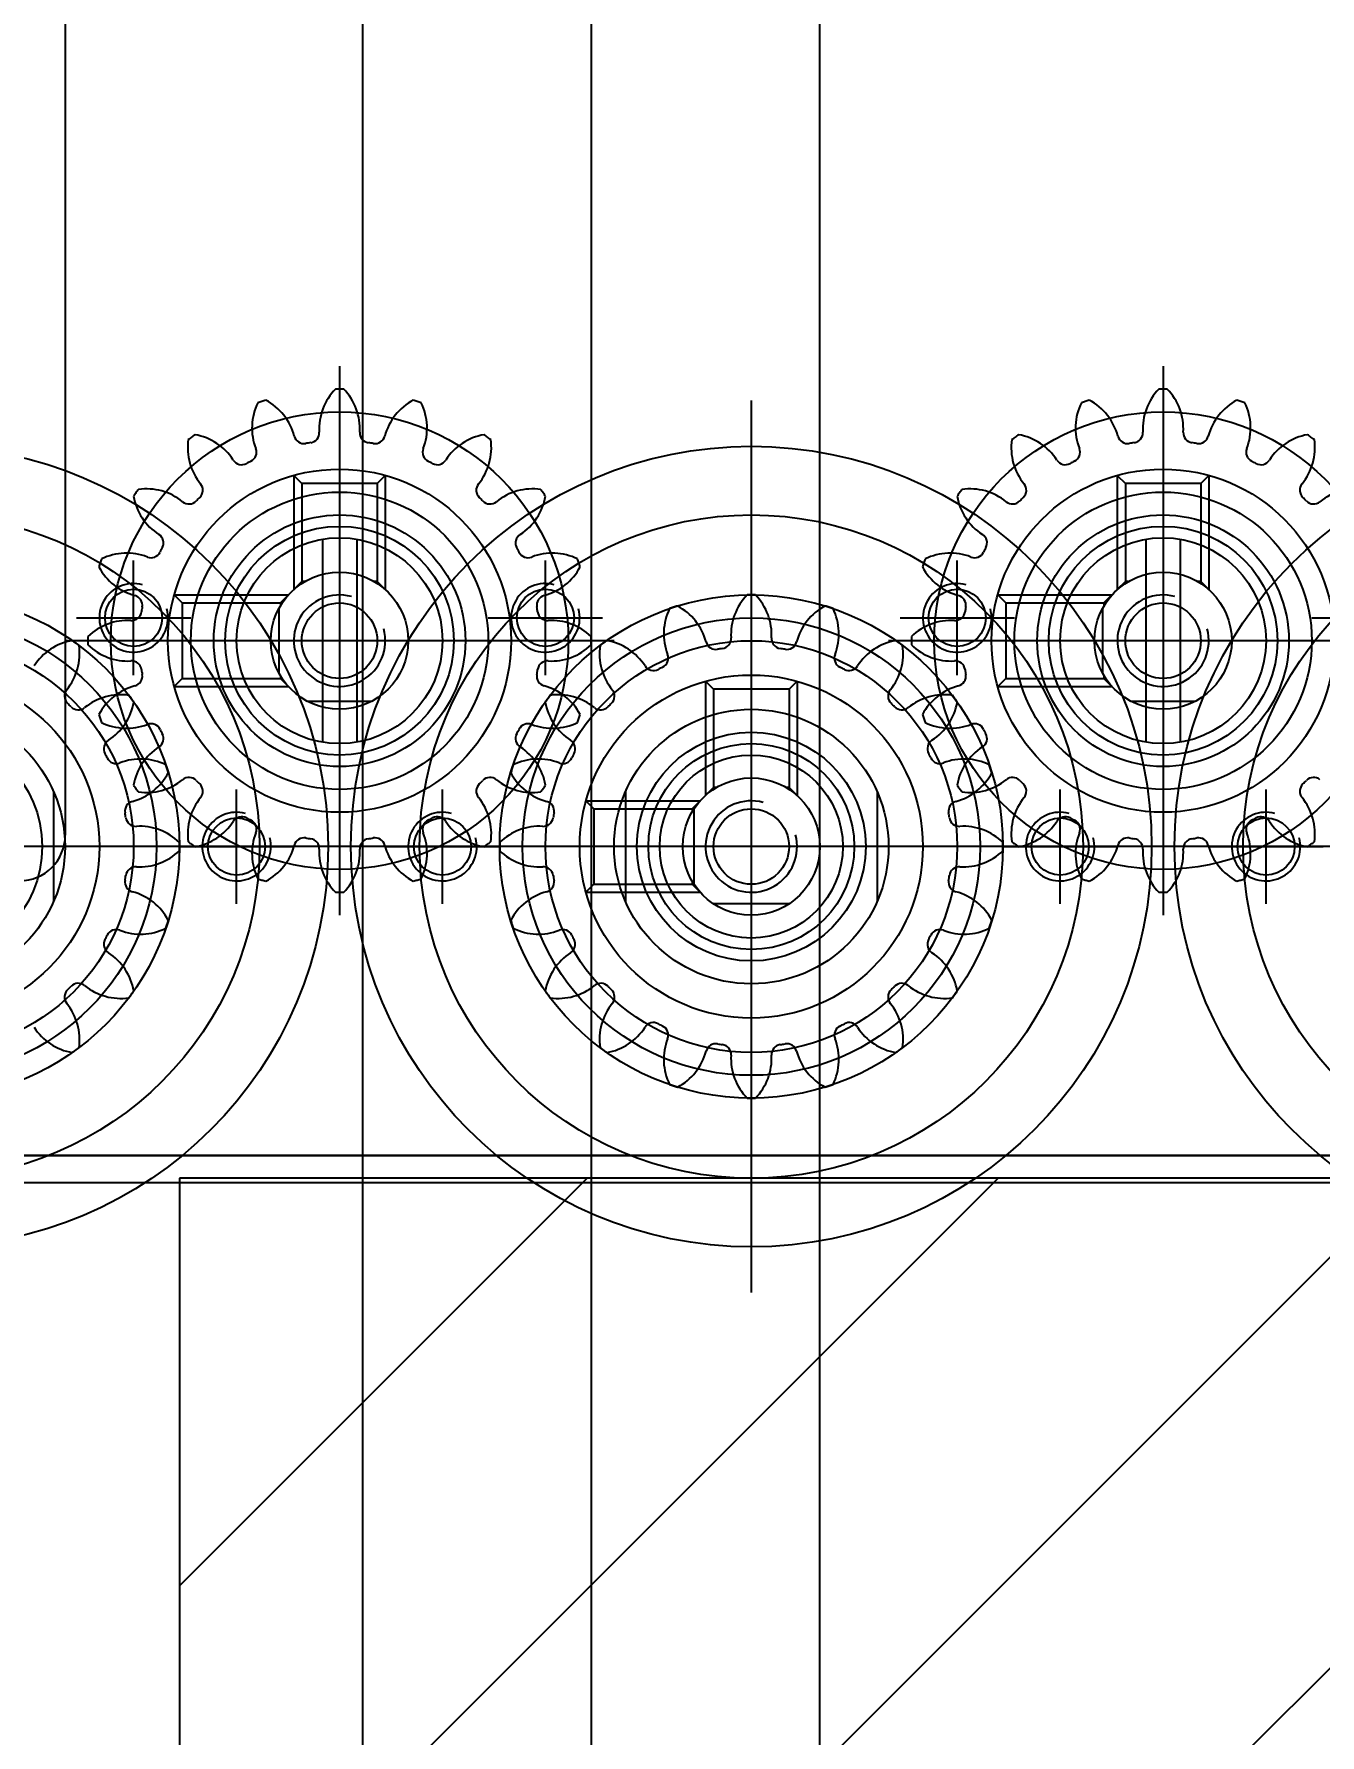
# Model space of a CAD drawing. Header units: inches. Extents: x 0 to 77285, y -118 to 40065.
# Drawn here: x 15832.3 to 15888.5, y 25971.2 to 26045.6 of the extents above; entities that cross this region are included whole.
import ezdxf

# ---------------------------------------------------------------- set-up
doc = ezdxf.new("R2010")
doc.units = ezdxf.units.IN
doc.header["$LTSCALE"] = 5
doc.header["$MEASUREMENT"] = 0
doc.layers.add('A', color=8, linetype='Continuous')
doc.styles.add('SCI', font='')
doc.styles.get('SCI').set_extended_font_data('Gulim')
doc.dimstyles.new('SCH', dxfattribs={"dimtxt": 2.5, "dimasz": 2, "dimexe": 1.25, "dimexo": 0.625, "dimtad": 1, "dimdec": 8, "dimtxsty": 'SCI', "dimcen": 2.5, "dimclrd": 4, "dimclre": 4, "dimclrt": 7, "dimadec": 8, "dimazin": 2, "dimtfac": 1, "dimtdec": 8, "dimtmove": 0, "dimatfit": 3, "dimfxl": 1, "dimarcsym": 0})

# ---------------------------------------------------------------- blocks, each defined once
blk = doc.blocks.new('A$Cc399747e')
h = blk.add_hatch()
h.set_pattern_fill('ANSI31', color=256, scale=4)
h.set_pattern_definition([(45, (8624.277, 63861.461), (-8.980256, 8.980256), [])])
h.paths.add_polyline_path([(1444.797, 581), (1044.797, 581), (1044.797, 281), (1444.797, 281)])
for p, q in [((1426.797, 137), (1426.797, 875)), ((1416.797, 871.5), (1416.797, 140.5)), ((1436.797, 140.5), (1436.797, 871.5)), ((1444.797, 281), (1444.797, 581)), ((1444.797, 281), (1444.797, 581)), ((1419.797, 247), (1419.797, 286)), ((1044.797, 281), (1444.797, 281)), ((1044.797, 281), (1444.797, 281)), ((1617.797, 280), (1042.797, 280)), ((1419.797, 253.5), (1419.797, 279.5)), ((1419.797, 254.5), (1419.797, 278.5)), ((1401.797, 245.5), (1401.797, 269.5)), ((1437.797, 245.5), (1437.797, 269.5)), ((1397.297, 269), (1397.297, 264)), ((1406.297, 269), (1406.297, 264)), ((1414.297, 264.102), (1414.297, 268.898)), ((1418.14, 269.001), (1421.454, 269.001)), ((1427.026, 268.5), (1422.033, 268.5)), ((1422.383, 268.15), (1422.033, 268.5)), ((1425.297, 264.102), (1425.297, 268.898)), ((1427.026, 268.5), (1426.676, 268.15)), ((1433.297, 269), (1433.297, 264)), ((1442.297, 269), (1442.297, 264)), ((1450.297, 264.102), (1450.297, 268.898)), ((1422.298, 268.157), (1422.298, 264.843)), ((1422.383, 268.021), (1422.383, 268.15)), ((1426.676, 268.15), (1422.383, 268.15)), ((1426.676, 264.85), (1426.676, 268.15)), ((1364.297, 266.5), (1403.297, 266.5)), ((1370.797, 266.5), (1396.797, 266.5)), ((1371.797, 266.5), (1395.797, 266.5)), ((1399.797, 266.5), (1394.797, 266.5)), ((1400.297, 266.5), (1439.297, 266.5)), ((1408.797, 266.5), (1403.797, 266.5)), ((1406.797, 266.5), (1432.797, 266.5)), ((1407.797, 266.5), (1431.797, 266.5)), ((1435.797, 266.5), (1430.797, 266.5)), ((1436.297, 266.5), (1475.297, 266.5)), ((1444.797, 266.5), (1439.797, 266.5)), ((1442.797, 266.5), (1468.797, 266.5)), ((1443.797, 266.5), (1467.797, 266.5)), ((1401.797, 250), (1401.797, 265)), ((1422.383, 264.85), (1422.033, 264.5)), ((1422.383, 264.85), (1422.383, 264.979)), ((1426.676, 264.85), (1422.383, 264.85)), ((1427.026, 264.5), (1426.676, 264.85)), ((1437.797, 250), (1437.797, 265)), ((1417.797, 259.272), (1417.797, 264.264)), ((1418.147, 263.914), (1417.797, 264.264)), ((1421.447, 263.914), (1421.797, 264.264)), ((1421.797, 259.272), (1421.797, 264.264)), ((1427.026, 264.5), (1422.033, 264.5)), ((1418.147, 263.914), (1418.277, 263.914)), ((1418.147, 259.622), (1418.147, 263.914)), ((1421.318, 263.914), (1421.447, 263.914)), ((1421.447, 259.622), (1421.447, 263.914)), ((1401.797, 252), (1401.797, 263)), ((1437.797, 252), (1437.797, 263)), ((1401.047, 253.063), (1401.047, 261.937)), ((1402.547, 253.063), (1402.547, 261.937)), ((1437.047, 253.063), (1437.047, 261.937)), ((1438.547, 253.063), (1438.547, 261.937)), ((1403.22, 260.141), (1400.374, 260.141)), ((1417.797, 259.272), (1418.147, 259.622)), ((1418.147, 259.622), (1421.447, 259.622)), ((1421.797, 259.272), (1421.447, 259.622)), ((1439.22, 260.141), (1436.374, 260.141)), ((1409.026, 259.5), (1404.033, 259.5)), ((1404.383, 259.15), (1404.033, 259.5)), ((1404.383, 259.021), (1404.383, 259.15)), ((1408.676, 259.15), (1404.383, 259.15)), ((1404.438, 258.923), (1404.438, 256.077)), ((1409.026, 259.5), (1408.676, 259.15)), ((1408.676, 255.85), (1408.676, 259.15)), ((1410.797, 259), (1410.797, 254)), ((1428.797, 259), (1428.797, 254)), ((1445.026, 259.5), (1440.033, 259.5)), ((1440.383, 259.15), (1440.033, 259.5)), ((1440.383, 259.021), (1440.383, 259.15)), ((1444.676, 259.15), (1440.383, 259.15)), ((1440.438, 258.923), (1440.438, 256.077)), ((1445.026, 259.5), (1444.676, 259.15)), ((1444.676, 255.85), (1444.676, 259.15)), ((1446.797, 259), (1446.797, 254)), ((1389.797, 257.5), (1413.797, 257.5)), ((1394.297, 257.5), (1409.297, 257.5)), ((1396.297, 257.5), (1407.297, 257.5)), ((1425.797, 257.5), (1449.797, 257.5)), ((1430.297, 257.5), (1445.297, 257.5)), ((1432.297, 257.5), (1443.297, 257.5)), ((1395.297, 256.5), (1390.297, 256.5)), ((1404.383, 255.85), (1404.033, 255.5)), ((1404.383, 255.85), (1404.383, 255.979)), ((1408.676, 255.85), (1404.383, 255.85)), ((1413.297, 256.5), (1408.297, 256.5)), ((1409.026, 255.5), (1408.676, 255.85)), ((1431.297, 256.5), (1426.297, 256.5)), ((1440.383, 255.85), (1440.033, 255.5)), ((1440.383, 255.85), (1440.383, 255.979)), ((1444.676, 255.85), (1440.383, 255.85)), ((1449.297, 256.5), (1444.297, 256.5)), ((1445.026, 255.5), (1444.676, 255.85)), ((1399.797, 250.272), (1399.797, 255.264)), ((1400.147, 254.914), (1399.797, 255.264)), ((1403.447, 254.914), (1403.797, 255.264)), ((1403.797, 250.272), (1403.797, 255.264)), ((1409.026, 255.5), (1404.033, 255.5)), ((1435.797, 250.272), (1435.797, 255.264)), ((1436.147, 254.914), (1435.797, 255.264)), ((1439.447, 254.914), (1439.797, 255.264)), ((1439.797, 250.272), (1439.797, 255.264)), ((1445.026, 255.5), (1440.033, 255.5)), ((1400.147, 254.914), (1400.277, 254.914)), ((1400.147, 250.622), (1400.147, 254.914)), ((1403.318, 254.914), (1403.447, 254.914)), ((1403.447, 250.622), (1403.447, 254.914)), ((1436.147, 254.914), (1436.277, 254.914)), ((1436.147, 250.622), (1436.147, 254.914)), ((1439.318, 254.914), (1439.447, 254.914)), ((1439.447, 250.622), (1439.447, 254.914)), ((1399.797, 250.272), (1400.147, 250.622)), ((1400.147, 250.622), (1403.447, 250.622)), ((1403.797, 250.272), (1403.447, 250.622)), ((1435.797, 250.272), (1436.147, 250.622)), ((1436.147, 250.622), (1439.447, 250.622)), ((1439.797, 250.272), (1439.447, 250.622))]:
    blk.add_line(p, q)
at = {"ltscale": 3}
for p, q in [((1042.797, 281.2), (1617.797, 281.2)), ((1042.797, 280), (1617.797, 280)), ((1449.787, 210), (1449.787, 266))]:
    blk.add_line(p, q, dxfattribs=at)
for centre, radius in [((1383.797, 266.5), 17.5), ((1419.797, 266.5), 17.5), ((1455.797, 266.5), 17.5), ((1383.797, 266.5), 14.5), ((1419.797, 266.5), 14.5), ((1455.797, 266.5), 14.5), ((1419.797, 266.5), 11), ((1455.797, 266.5), 11), ((1419.797, 266.5), 10), ((1455.797, 266.5), 10), ((1419.797, 266.5), 9), ((1455.797, 266.5), 9), ((1419.797, 266.5), 7.5), ((1455.797, 266.5), 7.5), ((1419.797, 266.5), 6), ((1455.797, 266.5), 6), ((1419.797, 266.5), 5), ((1455.797, 266.5), 5), ((1419.797, 266.5), 4.5), ((1419.797, 266.5), 4), ((1419.797, 266.5), 3), ((1419.797, 266.5), 3), ((1397.297, 266.5), 1.25), ((1406.297, 266.5), 1.25), ((1419.797, 266.5), 1.65), ((1433.297, 266.5), 1.25), ((1442.297, 266.5), 1.25), ((1401.797, 257.5), 10), ((1437.797, 257.5), 10), ((1401.797, 257.5), 7.5), ((1437.797, 257.5), 7.5), ((1401.797, 257.5), 6.5), ((1437.797, 257.5), 6.5), ((1401.797, 257.5), 5.5), ((1401.797, 257.5), 5), ((1437.797, 257.5), 5.5), ((1437.797, 257.5), 5), ((1401.797, 257.5), 4.5), ((1401.797, 257.5), 4.5), ((1437.797, 257.5), 4.5), ((1437.797, 257.5), 4.5), ((1401.797, 257.5), 3), ((1401.797, 257.5), 3), ((1437.797, 257.5), 3), ((1437.797, 257.5), 3), ((1401.797, 257.5), 1.65), ((1437.797, 257.5), 1.65), ((1410.797, 256.5), 1.25), ((1428.797, 256.5), 1.25), ((1446.797, 256.5), 1.25)]:
    blk.add_circle(centre, radius)
for centre, radius, start, end in [((1421.409, 275.758), 2.5, 135.86546, 183.15785), ((1419.797, 266.5), 11, 90, 90.94936), ((1419.797, 266.5), 11, 89.05064, 90), ((1418.185, 275.758), 2.5, 356.84215, 44.13454), ((1418.47, 275.803), 2.5, 153.86546, 201.15785), ((1419.797, 266.5), 11, 108, 108.94936), ((1419.797, 266.5), 11, 107.05064, 108), ((1415.403, 274.806), 2.5, 14.84215, 62.13454), ((1424.191, 274.806), 2.5, 117.86546, 165.15785), ((1419.797, 266.5), 11, 72, 72.94936), ((1419.797, 266.5), 11, 71.05064, 72), ((1421.125, 275.803), 2.5, 338.84215, 26.13454), ((1415.66, 274.937), 2.5, 171.86546, 219.15785), ((1419.797, 266.5), 11, 126, 126.94936), ((1419.797, 266.5), 11, 125.05064, 126), ((1413.052, 273.042), 2.5, 32.84215, 80.13454), ((1418.247, 275.56), 0.442, 194.84215, 279.71096), ((1419.797, 266.5), 8.75, 99, 99.71096), ((1419.797, 266.5), 8.75, 98.28904, 99), ((1418.472, 275.596), 0.442, 278.28904, 3.15785), ((1421.122, 275.596), 0.442, 176.84215, 261.71096), ((1419.797, 266.5), 8.75, 81, 81.71096), ((1419.797, 266.5), 8.75, 80.28904, 81), ((1421.348, 275.56), 0.442, 260.28904, 345.15785), ((1426.543, 273.042), 2.5, 99.86546, 147.15785), ((1423.935, 274.937), 2.5, 320.84215, 8.13454), ((1419.797, 266.5), 11, 54, 54.94936), ((1419.797, 266.5), 11, 53.05064, 54), ((1451.66, 274.937), 2.5, 171.86546, 219.15785), ((1455.797, 266.5), 11, 126, 126.94936), ((1455.797, 266.5), 11, 125.05064, 126), ((1449.052, 273.042), 2.5, 32.84215, 80.13454), ((1415.523, 274.637), 0.442, 212.84215, 297.71096), ((1415.726, 274.741), 0.442, 296.28904, 21.15785), ((1423.868, 274.741), 0.442, 158.84215, 243.71096), ((1424.071, 274.637), 0.442, 242.28904, 327.15785), ((1419.797, 266.5), 8.75, 117, 117.71096), ((1419.797, 266.5), 8.75, 116.28904, 117), ((1419.797, 266.5), 8.75, 63, 63.71096), ((1419.797, 266.5), 8.75, 62.28904, 63), ((1419.797, 266.5), 11, 144, 144.94936), ((1419.797, 266.5), 11, 143.05064, 144), ((1411.36, 270.637), 2.5, 50.84215, 98.13454), ((1413.379, 273.08), 0.442, 314.28904, 39.15785), ((1426.215, 273.08), 0.442, 140.84215, 225.71096), ((1428.234, 270.637), 2.5, 81.86546, 129.15785), ((1419.797, 266.5), 11, 36, 36.94936), ((1419.797, 266.5), 11, 35.05064, 36), ((1455.797, 266.5), 11, 144, 144.94936), ((1455.797, 266.5), 11, 143.05064, 144), ((1447.36, 270.637), 2.5, 50.84215, 98.13454), ((1449.379, 273.08), 0.442, 314.28904, 39.15785), ((1413.255, 273.246), 2.5, 189.86546, 237.15785), ((1413.218, 272.918), 0.442, 230.84215, 315.71096), ((1419.797, 266.5), 8.75, 135, 135.71096), ((1419.797, 266.5), 8.75, 134.28904, 135), ((1419.797, 266.5), 8.75, 45, 45.71096), ((1419.797, 266.5), 8.75, 44.28904, 45), ((1426.377, 272.918), 0.442, 224.28904, 309.15785), ((1426.339, 273.246), 2.5, 302.84215, 350.13454), ((1449.255, 273.246), 2.5, 189.86546, 237.15785), ((1449.218, 272.918), 0.442, 230.84215, 315.71096), ((1455.797, 266.5), 8.75, 135, 135.71096), ((1455.797, 266.5), 8.75, 134.28904, 135), ((1411.66, 270.774), 0.442, 332.28904, 57.15785), ((1427.935, 270.774), 0.442, 122.84215, 207.71096), ((1447.66, 270.774), 0.442, 332.28904, 57.15785), ((1419.797, 266.5), 11, 161.05064, 162), ((1410.495, 267.828), 2.5, 68.84215, 116.13454), ((1411.556, 270.571), 0.442, 248.84215, 333.71096), ((1419.797, 266.5), 8.75, 153, 153.71096), ((1419.797, 266.5), 8.75, 152.28904, 153), ((1419.797, 266.5), 8.75, 27, 27.71096), ((1419.797, 266.5), 8.75, 26.28904, 27), ((1428.038, 270.571), 0.442, 206.28904, 291.15785), ((1429.1, 267.828), 2.5, 63.86546, 111.15785), ((1419.797, 266.5), 11, 18, 18.94936), ((1455.797, 266.5), 11, 161.05064, 162), ((1446.495, 267.828), 2.5, 68.84215, 116.13454), ((1447.556, 270.571), 0.442, 248.84215, 333.71096), ((1455.797, 266.5), 8.75, 153, 153.71096), ((1455.797, 266.5), 8.75, 152.28904, 153), ((1419.797, 266.5), 11, 162, 162.94936), ((1411.491, 270.894), 2.5, 207.86546, 255.15785), ((1428.104, 270.894), 2.5, 284.84215, 332.13454), ((1419.797, 266.5), 11, 17.05064, 18), ((1455.797, 266.5), 11, 162, 162.94936), ((1447.491, 270.894), 2.5, 207.86546, 255.15785), ((1403.409, 266.758), 2.5, 135.86546, 183.15785), ((1401.797, 257.5), 11, 90, 90.94936), ((1401.797, 257.5), 11, 89.05064, 90), ((1400.185, 266.758), 2.5, 356.84215, 44.13454), ((1410.737, 268.051), 0.442, 350.28904, 75.15785), ((1419.797, 266.5), 2, 255, 195), ((1428.857, 268.051), 0.442, 104.84215, 189.71096), ((1439.409, 266.758), 2.5, 135.86546, 183.15785), ((1437.797, 257.5), 11, 90, 90.94936), ((1437.797, 257.5), 11, 89.05064, 90), ((1436.185, 266.758), 2.5, 356.84215, 44.13454), ((1446.737, 268.051), 0.442, 350.28904, 75.15785), ((1397.297, 266.5), 1.5, 255, 195), ((1400.47, 266.803), 2.5, 153.86546, 201.15785), ((1401.797, 257.5), 11, 108, 108.94936), ((1401.797, 257.5), 11, 107.05064, 108), ((1397.403, 265.806), 2.5, 14.84215, 62.13454), ((1406.191, 265.806), 2.5, 117.86546, 165.15785), ((1406.297, 266.5), 1.5, 255, 195), ((1401.797, 257.5), 11, 72, 72.94936), ((1401.797, 257.5), 11, 71.05064, 72), ((1403.125, 266.803), 2.5, 338.84215, 26.13454), ((1410.702, 267.825), 0.442, 266.84215, 351.71096), ((1419.797, 266.5), 8.75, 171, 171.71096), ((1419.797, 266.5), 8.75, 170.28904, 171), ((1419.797, 266.5), 8.75, 9, 9.71096), ((1419.797, 266.5), 8.75, 8.28904, 9), ((1428.893, 267.825), 0.442, 188.28904, 273.15785), ((1433.297, 266.5), 1.5, 255, 195), ((1436.47, 266.803), 2.5, 153.86546, 201.15785), ((1437.797, 257.5), 11, 108, 108.94936), ((1437.797, 257.5), 11, 107.05064, 108), ((1433.403, 265.806), 2.5, 14.84215, 62.13454), ((1442.191, 265.806), 2.5, 117.86546, 165.15785), ((1442.297, 266.5), 1.5, 255, 195), ((1437.797, 257.5), 11, 72, 72.94936), ((1437.797, 257.5), 11, 71.05064, 72), ((1439.125, 266.803), 2.5, 338.84215, 26.13454), ((1446.702, 267.825), 0.442, 266.84215, 351.71096), ((1455.797, 266.5), 8.75, 171, 171.71096), ((1455.797, 266.5), 8.75, 170.28904, 171), ((1410.54, 264.888), 2.5, 86.84215, 134.13454), ((1429.055, 264.888), 2.5, 45.86546, 93.15785), ((1446.54, 264.888), 2.5, 86.84215, 134.13454), ((1397.66, 265.937), 2.5, 171.86546, 219.15785), ((1401.797, 257.5), 11, 126, 126.94936), ((1401.797, 257.5), 11, 125.05064, 126), ((1395.052, 264.042), 2.5, 32.84215, 80.13454), ((1400.247, 266.56), 0.442, 194.84215, 279.71096), ((1400.472, 266.596), 0.442, 278.28904, 3.15785), ((1403.122, 266.596), 0.442, 176.84215, 261.71096), ((1403.348, 266.56), 0.442, 260.28904, 345.15785), ((1408.543, 264.042), 2.5, 99.86546, 147.15785), ((1405.935, 265.937), 2.5, 320.84215, 8.13454), ((1401.797, 257.5), 11, 54, 54.94936), ((1401.797, 257.5), 11, 53.05064, 54), ((1419.797, 266.5), 11, 179.05064, 180), ((1419.797, 266.5), 11, 180, 180.94936), ((1410.54, 268.112), 2.5, 225.86546, 273.15785), ((1429.055, 268.112), 2.5, 266.84215, 314.13454), ((1419.797, 266.5), 11, 360, 0.94936), ((1419.797, 266.5), 11, 359.05064, 0), ((1433.66, 265.937), 2.5, 171.86546, 219.15785), ((1437.797, 257.5), 11, 126, 126.94936), ((1437.797, 257.5), 11, 125.05064, 126), ((1431.052, 264.042), 2.5, 32.84215, 80.13454), ((1436.247, 266.56), 0.442, 194.84215, 279.71096), ((1436.472, 266.596), 0.442, 278.28904, 3.15785), ((1439.122, 266.596), 0.442, 176.84215, 261.71096), ((1439.348, 266.56), 0.442, 260.28904, 345.15785), ((1444.543, 264.042), 2.5, 99.86546, 147.15785), ((1441.935, 265.937), 2.5, 320.84215, 8.13454), ((1437.797, 257.5), 11, 54, 54.94936), ((1437.797, 257.5), 11, 53.05064, 54), ((1455.797, 266.5), 11, 179.05064, 180), ((1455.797, 266.5), 11, 180, 180.94936), ((1446.54, 268.112), 2.5, 225.86546, 273.15785), ((1397.726, 265.741), 0.442, 296.28904, 21.15785), ((1401.797, 257.5), 8.75, 99, 99.71096), ((1401.797, 257.5), 8.75, 98.28904, 99), ((1401.797, 257.5), 8.75, 81, 81.71096), ((1401.797, 257.5), 8.75, 80.28904, 81), ((1405.868, 265.741), 0.442, 158.84215, 243.71096), ((1410.702, 265.175), 0.442, 8.28904, 93.15785), ((1428.893, 265.175), 0.442, 86.84215, 171.71096), ((1433.726, 265.741), 0.442, 296.28904, 21.15785), ((1437.797, 257.5), 8.75, 99, 99.71096), ((1437.797, 257.5), 8.75, 98.28904, 99), ((1437.797, 257.5), 8.75, 81, 81.71096), ((1437.797, 257.5), 8.75, 80.28904, 81), ((1441.868, 265.741), 0.442, 158.84215, 243.71096), ((1446.702, 265.175), 0.442, 8.28904, 93.15785), ((1397.523, 265.637), 0.442, 212.84215, 297.71096), ((1401.797, 257.5), 8.75, 117, 117.71096), ((1401.797, 257.5), 8.75, 116.28904, 117), ((1401.797, 257.5), 8.75, 63, 63.71096), ((1401.797, 257.5), 8.75, 62.28904, 63), ((1406.071, 265.637), 0.442, 242.28904, 327.15785), ((1410.737, 264.95), 0.442, 284.84215, 9.71096), ((1419.797, 266.5), 8.75, 188.28904, 189), ((1419.797, 266.5), 8.75, 189, 189.71096), ((1428.857, 264.95), 0.442, 170.28904, 255.15785), ((1419.797, 266.5), 8.75, 350.28904, 351), ((1419.797, 266.5), 8.75, 351, 351.71096), ((1433.523, 265.637), 0.442, 212.84215, 297.71096), ((1437.797, 257.5), 8.75, 117, 117.71096), ((1437.797, 257.5), 8.75, 116.28904, 117), ((1437.797, 257.5), 8.75, 63, 63.71096), ((1437.797, 257.5), 8.75, 62.28904, 63), ((1442.071, 265.637), 0.442, 242.28904, 327.15785), ((1446.737, 264.95), 0.442, 284.84215, 9.71096), ((1455.797, 266.5), 8.75, 188.28904, 189), ((1455.797, 266.5), 8.75, 189, 189.71096), ((1395.379, 264.08), 0.442, 314.28904, 39.15785), ((1408.215, 264.08), 0.442, 140.84215, 225.71096), ((1410.234, 261.637), 2.5, 81.86546, 129.15785), ((1411.491, 262.106), 2.5, 104.84215, 152.13454), ((1401.797, 257.5), 11, 36, 36.94936), ((1428.104, 262.106), 2.5, 27.86546, 75.15785), ((1437.797, 257.5), 11, 143.05064, 144), ((1429.36, 261.637), 2.5, 50.84215, 98.13454), ((1431.379, 264.08), 0.442, 314.28904, 39.15785), ((1444.215, 264.08), 0.442, 140.84215, 225.71096), ((1446.234, 261.637), 2.5, 81.86546, 129.15785), ((1447.491, 262.106), 2.5, 104.84215, 152.13454), ((1437.797, 257.5), 11, 36, 36.94936), ((1395.218, 263.918), 0.442, 230.84215, 315.71096), ((1401.797, 257.5), 8.75, 135, 135.71096), ((1401.797, 257.5), 8.75, 134.28904, 135), ((1401.797, 257.5), 8.75, 45, 45.71096), ((1401.797, 257.5), 8.75, 44.28904, 45), ((1408.377, 263.918), 0.442, 224.28904, 309.15785), ((1419.797, 266.5), 11, 197.05064, 198), ((1408.339, 264.246), 2.5, 302.84215, 350.13454), ((1401.797, 257.5), 11, 35.05064, 36), ((1437.797, 257.5), 11, 144, 144.94936), ((1431.255, 264.246), 2.5, 189.86546, 237.15785), ((1419.797, 266.5), 11, 342, 342.94936), ((1431.218, 263.918), 0.442, 230.84215, 315.71096), ((1437.797, 257.5), 8.75, 135, 135.71096), ((1437.797, 257.5), 8.75, 134.28904, 135), ((1437.797, 257.5), 8.75, 45, 45.71096), ((1437.797, 257.5), 8.75, 44.28904, 45), ((1444.377, 263.918), 0.442, 224.28904, 309.15785), ((1455.797, 266.5), 11, 197.05064, 198), ((1444.339, 264.246), 2.5, 302.84215, 350.13454), ((1437.797, 257.5), 11, 35.05064, 36), ((1419.797, 266.5), 11, 198, 198.94936), ((1410.495, 265.172), 2.5, 243.86546, 291.15785), ((1411.556, 262.429), 0.442, 26.28904, 111.15785), ((1419.797, 266.5), 8.75, 206.28904, 207), ((1419.797, 266.5), 8.75, 207, 207.71096), ((1419.797, 266.5), 8.75, 332.28904, 333), ((1419.797, 266.5), 8.75, 333, 333.71096), ((1428.038, 262.429), 0.442, 68.84215, 153.71096), ((1429.1, 265.172), 2.5, 248.84215, 296.13454), ((1419.797, 266.5), 11, 341.05064, 342), ((1455.797, 266.5), 11, 198, 198.94936), ((1446.495, 265.172), 2.5, 243.86546, 291.15785), ((1447.556, 262.429), 0.442, 26.28904, 111.15785), ((1455.797, 266.5), 8.75, 206.28904, 207), ((1455.797, 266.5), 8.75, 207, 207.71096), ((1409.935, 261.774), 0.442, 122.84215, 207.71096), ((1413.255, 259.754), 2.5, 122.84215, 170.13454), ((1411.66, 262.226), 0.442, 302.84215, 27.71096), ((1427.935, 262.226), 0.442, 152.28904, 237.15785), ((1426.339, 259.754), 2.5, 9.86546, 57.15785), ((1429.66, 261.774), 0.442, 332.28904, 57.15785), ((1445.935, 261.774), 0.442, 122.84215, 207.71096), ((1449.255, 259.754), 2.5, 122.84215, 170.13454), ((1447.66, 262.226), 0.442, 302.84215, 27.71096), ((1401.797, 257.5), 8.75, 27, 27.71096), ((1401.797, 257.5), 8.75, 26.28904, 27), ((1410.038, 261.571), 0.442, 206.28904, 291.15785), ((1411.1, 258.828), 2.5, 63.86546, 111.15785), ((1401.797, 257.5), 11, 18, 18.94936), ((1437.797, 257.5), 11, 161.05064, 162), ((1428.495, 258.828), 2.5, 68.84215, 116.13454), ((1429.556, 261.571), 0.442, 248.84215, 333.71096), ((1437.797, 257.5), 8.75, 153, 153.71096), ((1437.797, 257.5), 8.75, 152.28904, 153), ((1437.797, 257.5), 8.75, 27, 27.71096), ((1437.797, 257.5), 8.75, 26.28904, 27), ((1446.038, 261.571), 0.442, 206.28904, 291.15785), ((1447.1, 258.828), 2.5, 63.86546, 111.15785), ((1437.797, 257.5), 11, 18, 18.94936), ((1410.104, 261.894), 2.5, 284.84215, 332.13454), ((1411.36, 262.363), 2.5, 261.86546, 309.15785), ((1401.797, 257.5), 11, 17.05064, 18), ((1413.218, 260.082), 0.442, 44.28904, 129.15785), ((1419.797, 266.5), 8.75, 224.28904, 225), ((1419.797, 266.5), 8.75, 225, 225.71096), ((1419.797, 266.5), 8.75, 314.28904, 315), ((1419.797, 266.5), 8.75, 315, 315.71096), ((1426.377, 260.082), 0.442, 50.84215, 135.71096), ((1428.234, 262.363), 2.5, 230.84215, 278.13454), ((1437.797, 257.5), 11, 162, 162.94936), ((1429.491, 261.894), 2.5, 207.86546, 255.15785), ((1446.104, 261.894), 2.5, 284.84215, 332.13454), ((1447.36, 262.363), 2.5, 261.86546, 309.15785), ((1437.797, 257.5), 11, 17.05064, 18), ((1449.218, 260.082), 0.442, 44.28904, 129.15785), ((1455.797, 266.5), 8.75, 224.28904, 225), ((1455.797, 266.5), 8.75, 225, 225.71096), ((1419.797, 266.5), 11, 215.05064, 216), ((1419.797, 266.5), 11, 216, 216.94936), ((1415.66, 258.063), 2.5, 140.84215, 188.13454), ((1413.379, 259.921), 0.442, 320.84215, 45.71096), ((1426.215, 259.921), 0.442, 134.28904, 219.15785), ((1423.935, 258.063), 2.5, 351.86546, 39.15785), ((1419.797, 266.5), 11, 323.05064, 324), ((1419.797, 266.5), 11, 324, 324.94936), ((1455.797, 266.5), 11, 215.05064, 216), ((1455.797, 266.5), 11, 216, 216.94936), ((1451.66, 258.063), 2.5, 140.84215, 188.13454), ((1449.379, 259.921), 0.442, 320.84215, 45.71096), ((1401.797, 257.5), 2, 255, 195), ((1410.857, 259.051), 0.442, 104.84215, 189.71096), ((1401.797, 257.5), 8.75, 9, 9.71096), ((1401.797, 257.5), 8.75, 8.28904, 9), ((1415.523, 258.363), 0.442, 62.28904, 147.15785), ((1424.071, 258.363), 0.442, 32.84215, 117.71096), ((1428.737, 259.051), 0.442, 350.28904, 75.15785), ((1437.797, 257.5), 8.75, 171, 171.71096), ((1437.797, 257.5), 8.75, 170.28904, 171), ((1437.797, 257.5), 2, 255, 195), ((1446.857, 259.051), 0.442, 104.84215, 189.71096), ((1437.797, 257.5), 8.75, 9, 9.71096), ((1437.797, 257.5), 8.75, 8.28904, 9), ((1410.893, 258.825), 0.442, 188.28904, 273.15785), ((1411.055, 255.888), 2.5, 45.86546, 93.15785), ((1413.052, 259.958), 2.5, 279.86546, 327.15785), ((1419.797, 266.5), 8.75, 242.28904, 243), ((1419.797, 266.5), 8.75, 243, 243.71096), ((1415.726, 258.259), 0.442, 338.84215, 63.71096), ((1418.47, 257.197), 2.5, 158.84215, 206.13454), ((1421.125, 257.197), 2.5, 333.86546, 21.15785), ((1423.868, 258.259), 0.442, 116.28904, 201.15785), ((1419.797, 266.5), 8.75, 296.28904, 297), ((1419.797, 266.5), 8.75, 297, 297.71096), ((1426.543, 259.958), 2.5, 212.84215, 260.13454), ((1428.54, 255.888), 2.5, 86.84215, 134.13454), ((1428.702, 258.825), 0.442, 266.84215, 351.71096), ((1446.893, 258.825), 0.442, 188.28904, 273.15785), ((1447.055, 255.888), 2.5, 45.86546, 93.15785), ((1449.052, 259.958), 2.5, 279.86546, 327.15785), ((1410.797, 256.5), 1.5, 255, 195), ((1411.055, 259.112), 2.5, 266.84215, 314.13454), ((1401.797, 257.5), 11, 360, 0.94936), ((1401.797, 257.5), 11, 359.05064, 0), ((1419.797, 266.5), 11, 233.05064, 234), ((1419.797, 266.5), 11, 234, 234.94936), ((1415.403, 258.194), 2.5, 297.86546, 345.15785), ((1418.247, 257.44), 0.442, 80.28904, 165.15785), ((1419.797, 266.5), 8.75, 260.28904, 261), ((1419.797, 266.5), 8.75, 261, 261.71096), ((1418.472, 257.405), 0.442, 356.84215, 81.71096), ((1421.409, 257.242), 2.5, 176.84215, 224.13454), ((1418.185, 257.242), 2.5, 315.86546, 3.15785), ((1421.122, 257.405), 0.442, 98.28904, 183.15785), ((1419.797, 266.5), 8.75, 278.28904, 279), ((1419.797, 266.5), 8.75, 279, 279.71096), ((1421.348, 257.44), 0.442, 14.84215, 99.71096), ((1424.191, 258.194), 2.5, 194.84215, 242.13454), ((1419.797, 266.5), 11, 305.05064, 306), ((1419.797, 266.5), 11, 306, 306.94936), ((1437.797, 257.5), 11, 179.05064, 180), ((1437.797, 257.5), 11, 180, 180.94936), ((1428.54, 259.112), 2.5, 225.86546, 273.15785), ((1428.797, 256.5), 1.5, 255, 195), ((1446.797, 256.5), 1.5, 255, 195), ((1447.055, 259.112), 2.5, 266.84215, 314.13454), ((1437.797, 257.5), 11, 360, 0.94936), ((1437.797, 257.5), 11, 359.05064, 0), ((1455.797, 266.5), 11, 233.05064, 234), ((1455.797, 266.5), 11, 234, 234.94936), ((1410.893, 256.175), 0.442, 86.84215, 171.71096), ((1428.702, 256.175), 0.442, 8.28904, 93.15785), ((1446.893, 256.175), 0.442, 86.84215, 171.71096), ((1410.857, 255.95), 0.442, 170.28904, 255.15785), ((1401.797, 257.5), 8.75, 350.28904, 351), ((1401.797, 257.5), 8.75, 351, 351.71096), ((1419.797, 266.5), 11, 251.05064, 252), ((1419.797, 266.5), 11, 252, 252.94936), ((1419.797, 266.5), 11, 287.05064, 288), ((1419.797, 266.5), 11, 288, 288.94936), ((1428.737, 255.95), 0.442, 284.84215, 9.71096), ((1437.797, 257.5), 8.75, 188.28904, 189), ((1437.797, 257.5), 8.75, 189, 189.71096), ((1446.857, 255.95), 0.442, 170.28904, 255.15785), ((1437.797, 257.5), 8.75, 350.28904, 351), ((1437.797, 257.5), 8.75, 351, 351.71096), ((1410.104, 253.106), 2.5, 27.86546, 75.15785), ((1419.797, 266.5), 11, 269.05064, 270), ((1419.797, 266.5), 11, 270, 270.94936), ((1429.491, 253.106), 2.5, 104.84215, 152.13454), ((1446.104, 253.106), 2.5, 27.86546, 75.15785), ((1401.797, 257.5), 8.75, 333, 333.71096), ((1410.038, 253.429), 0.442, 68.84215, 153.71096), ((1411.1, 256.172), 2.5, 248.84215, 296.13454), ((1401.797, 257.5), 11, 341.05064, 342), ((1401.797, 257.5), 11, 342, 342.94936), ((1437.797, 257.5), 11, 197.05064, 198), ((1437.797, 257.5), 11, 198, 198.94936), ((1428.495, 256.172), 2.5, 243.86546, 291.15785), ((1429.556, 253.429), 0.442, 26.28904, 111.15785), ((1437.797, 257.5), 8.75, 206.28904, 207), ((1437.797, 257.5), 8.75, 333, 333.71096), ((1446.038, 253.429), 0.442, 68.84215, 153.71096), ((1447.1, 256.172), 2.5, 248.84215, 296.13454), ((1437.797, 257.5), 11, 341.05064, 342), ((1437.797, 257.5), 11, 342, 342.94936), ((1409.935, 253.226), 0.442, 152.28904, 237.15785), ((1401.797, 257.5), 8.75, 332.28904, 333), ((1408.339, 250.754), 2.5, 9.86546, 57.15785), ((1431.255, 250.754), 2.5, 122.84215, 170.13454), ((1429.66, 253.226), 0.442, 302.84215, 27.71096), ((1437.797, 257.5), 8.75, 207, 207.71096), ((1445.935, 253.226), 0.442, 152.28904, 237.15785), ((1437.797, 257.5), 8.75, 332.28904, 333), ((1444.339, 250.754), 2.5, 9.86546, 57.15785), ((1393.36, 253.363), 2.5, 261.86546, 309.15785), ((1395.218, 251.082), 0.442, 44.28904, 129.15785), ((1401.797, 257.5), 8.75, 224.28904, 225), ((1401.797, 257.5), 8.75, 315, 315.71096), ((1408.377, 251.082), 0.442, 50.84215, 135.71096), ((1410.234, 253.363), 2.5, 230.84215, 278.13454), ((1429.36, 253.363), 2.5, 261.86546, 309.15785), ((1431.218, 251.082), 0.442, 44.28904, 129.15785), ((1437.797, 257.5), 8.75, 224.28904, 225), ((1437.797, 257.5), 8.75, 315, 315.71096), ((1444.377, 251.082), 0.442, 50.84215, 135.71096), ((1446.234, 253.363), 2.5, 230.84215, 278.13454), ((1397.66, 249.063), 2.5, 140.84215, 188.13454), ((1401.797, 257.5), 8.75, 225, 225.71096), ((1395.379, 250.921), 0.442, 320.84215, 45.71096), ((1408.215, 250.921), 0.442, 134.28904, 219.15785), ((1405.935, 249.063), 2.5, 351.86546, 39.15785), ((1401.797, 257.5), 8.75, 314.28904, 315), ((1401.797, 257.5), 11, 323.05064, 324), ((1401.797, 257.5), 11, 324, 324.94936), ((1437.797, 257.5), 11, 215.05064, 216), ((1437.797, 257.5), 11, 216, 216.94936), ((1433.66, 249.063), 2.5, 140.84215, 188.13454), ((1437.797, 257.5), 8.75, 225, 225.71096), ((1431.379, 250.921), 0.442, 320.84215, 45.71096), ((1444.215, 250.921), 0.442, 134.28904, 219.15785), ((1441.935, 249.063), 2.5, 351.86546, 39.15785), ((1437.797, 257.5), 8.75, 314.28904, 315), ((1437.797, 257.5), 11, 323.05064, 324), ((1437.797, 257.5), 11, 324, 324.94936), ((1395.052, 250.958), 2.5, 279.86546, 327.15785), ((1397.523, 249.363), 0.442, 62.28904, 147.15785), ((1401.797, 257.5), 8.75, 242.28904, 243), ((1401.797, 257.5), 8.75, 243, 243.71096), ((1397.726, 249.259), 0.442, 338.84215, 63.71096), ((1405.868, 249.259), 0.442, 116.28904, 201.15785), ((1401.797, 257.5), 8.75, 296.28904, 297), ((1401.797, 257.5), 8.75, 297, 297.71096), ((1406.071, 249.363), 0.442, 32.84215, 117.71096), ((1408.543, 250.958), 2.5, 212.84215, 260.13454), ((1431.052, 250.958), 2.5, 279.86546, 327.15785), ((1433.523, 249.363), 0.442, 62.28904, 147.15785), ((1437.797, 257.5), 8.75, 242.28904, 243), ((1437.797, 257.5), 8.75, 243, 243.71096), ((1433.726, 249.259), 0.442, 338.84215, 63.71096), ((1441.868, 249.259), 0.442, 116.28904, 201.15785), ((1437.797, 257.5), 8.75, 296.28904, 297), ((1437.797, 257.5), 8.75, 297, 297.71096), ((1442.071, 249.363), 0.442, 32.84215, 117.71096), ((1444.543, 250.958), 2.5, 212.84215, 260.13454), ((1401.797, 257.5), 11, 233.05064, 234), ((1401.797, 257.5), 11, 234, 234.94936), ((1400.47, 248.197), 2.5, 158.84215, 206.13454), ((1397.403, 249.194), 2.5, 297.86546, 345.15785), ((1400.247, 248.44), 0.442, 80.28904, 165.15785), ((1401.797, 257.5), 8.75, 260.28904, 261), ((1401.797, 257.5), 8.75, 261, 261.71096), ((1400.472, 248.405), 0.442, 356.84215, 81.71096), ((1403.409, 248.242), 2.5, 176.84215, 224.13454), ((1400.185, 248.242), 2.5, 315.86546, 3.15785), ((1403.122, 248.405), 0.442, 98.28904, 183.15785), ((1401.797, 257.5), 8.75, 278.28904, 279), ((1401.797, 257.5), 8.75, 279, 279.71096), ((1403.348, 248.44), 0.442, 14.84215, 99.71096), ((1406.191, 249.194), 2.5, 194.84215, 242.13454), ((1403.125, 248.197), 2.5, 333.86546, 21.15785), ((1401.797, 257.5), 11, 305.05064, 306), ((1401.797, 257.5), 11, 306, 306.94936), ((1437.797, 257.5), 11, 233.05064, 234), ((1437.797, 257.5), 11, 234, 234.94936), ((1436.47, 248.197), 2.5, 158.84215, 206.13454), ((1433.403, 249.194), 2.5, 297.86546, 345.15785), ((1436.247, 248.44), 0.442, 80.28904, 165.15785), ((1437.797, 257.5), 8.75, 260.28904, 261), ((1437.797, 257.5), 8.75, 261, 261.71096), ((1436.472, 248.405), 0.442, 356.84215, 81.71096), ((1439.409, 248.242), 2.5, 176.84215, 224.13454), ((1436.185, 248.242), 2.5, 315.86546, 3.15785), ((1439.122, 248.405), 0.442, 98.28904, 183.15785), ((1437.797, 257.5), 8.75, 278.28904, 279), ((1437.797, 257.5), 8.75, 279, 279.71096), ((1439.348, 248.44), 0.442, 14.84215, 99.71096), ((1442.191, 249.194), 2.5, 194.84215, 242.13454), ((1439.125, 248.197), 2.5, 333.86546, 21.15785), ((1437.797, 257.5), 11, 305.05064, 306), ((1437.797, 257.5), 11, 306, 306.94936), ((1401.797, 257.5), 11, 251.05064, 252), ((1401.797, 257.5), 11, 252, 252.94936), ((1401.797, 257.5), 11, 287.05064, 288), ((1401.797, 257.5), 11, 288, 288.94936), ((1437.797, 257.5), 11, 251.05064, 252), ((1437.797, 257.5), 11, 252, 252.94936), ((1437.797, 257.5), 11, 287.05064, 288), ((1437.797, 257.5), 11, 288, 288.94936), ((1401.797, 257.5), 11, 269.05064, 270), ((1401.797, 257.5), 11, 270, 270.94936), ((1437.797, 257.5), 11, 269.05064, 270), ((1437.797, 257.5), 11, 270, 270.94936)]:
    blk.add_arc(centre, radius, start, end)
blk.add_arc((1451.787, 266), 2, 90, 180, dxfattribs=at)
blk = doc.blocks.new('*D366')
at = {"color": 4, "lineweight": -2, "transparency": 16777216}
for p, q in [((12554.65, 23925.55), (12554.65, 28076.143)), ((17979.65, 23925.05), (17979.65, 28076.143)), ((12714.65, 27976.143), (17819.65, 27976.143))]:
    blk.add_line(p, q, dxfattribs=at)
at = {"color": 4, "transparency": 16777216}
for points in [[(12714.65, 28002.81), (12714.65, 27949.477), (12554.65, 27976.143)], [(17819.65, 28002.81), (17819.65, 27949.477), (17979.65, 27976.143)]]:
    blk.add_solid(points, dxfattribs=at)
at = {"layer": 'Defpoints', "color": 0, "transparency": 16777216}
for p in [(17979.65, 27976.143), (12554.65, 23875.55), (17979.65, 23875.05)]:
    blk.add_point(p, dxfattribs=at)
at = {"color": 7, "transparency": 16777216, "insert": (15267.15, 28128.806), "char_height": 200, "attachment_point": 5, "style": 'SCI'}
blk.add_mtext('5425', dxfattribs=at)
blk = doc.blocks.new('*D367')
at = {"color": 4, "lineweight": -2, "transparency": 16777216}
for p, q in [((12554.65, 23925.55), (12554.65, 29140.675)), ((21064.65, 23433.05), (21064.65, 29140.675)), ((12714.65, 29040.675), (20904.65, 29040.675))]:
    blk.add_line(p, q, dxfattribs=at)
at = {"color": 4, "transparency": 16777216}
for points in [[(12714.65, 29067.342), (12714.65, 29014.009), (12554.65, 29040.675)], [(20904.65, 29067.342), (20904.65, 29014.009), (21064.65, 29040.675)]]:
    blk.add_solid(points, dxfattribs=at)
at = {"layer": 'Defpoints', "color": 0, "transparency": 16777216}
for p in [(21064.65, 29040.675), (12554.65, 23875.55), (21064.65, 23383.05)]:
    blk.add_point(p, dxfattribs=at)
at = {"color": 7, "transparency": 16777216, "insert": (16809.65, 29193.472), "char_height": 200, "attachment_point": 5, "style": 'SCI'}
blk.add_mtext('8510', dxfattribs=at)
blk = doc.blocks.new('*D374')
at = {"color": 4, "lineweight": -2, "transparency": 16777216}
for p, q in [((12554.65, 23925.55), (12554.65, 30215.876)), ((37924.65, 23433.05), (37924.65, 30215.876)), ((12714.65, 30115.876), (37764.65, 30115.876))]:
    blk.add_line(p, q, dxfattribs=at)
at = {"color": 4, "transparency": 16777216}
for points in [[(12714.65, 30142.543), (12714.65, 30089.21), (12554.65, 30115.876)], [(37764.65, 30142.543), (37764.65, 30089.21), (37924.65, 30115.876)]]:
    blk.add_solid(points, dxfattribs=at)
at = {"layer": 'Defpoints', "color": 0, "transparency": 16777216}
for p in [(37924.65, 30115.876), (12554.65, 23875.55), (37924.65, 23383.05)]:
    blk.add_point(p, dxfattribs=at)
at = {"color": 7, "transparency": 16777216, "insert": (25239.65, 30268.539), "char_height": 200, "attachment_point": 5, "style": 'SCI'}
blk.add_mtext('25370', dxfattribs=at)

msp = doc.modelspace()

# ---------------------------------------------------------------- block references
at = {"layer": 'A', "rotation": 180}
msp.add_blockref('A$Cc399747e', (17283.44187244, 26276.55060516), dxfattribs=at)

# ---------------------------------------------------------------- dimensions: what is measured, and where the dimension line sits
for base, p2, picture, middle in [((37924.649780898, 30115.8761734788), (37924.649780898, 23383.0504762948), '*D374', (25239.649780898, 30268.5392893244)), ((21064.649780898, 29040.6754827387), (21064.649780898, 23383.0504762948), '*D367', (16809.649780898, 29193.4717543765)), ((17979.649780898, 27976.1433020648), (17979.649780898, 23875.0504762948), '*D366', (15267.149780898, 28128.8064179103))]:
    dim = msp.add_linear_dim(base=base, p1=(12554.649780898, 23875.5504762968), p2=p2, dimstyle='SCH', override={"dimscale": 80})
    dim.commit()
    dim.dimension.update_dxf_attribs({"geometry": picture, "text_midpoint": middle})

doc.saveas('drawing.dxf')
